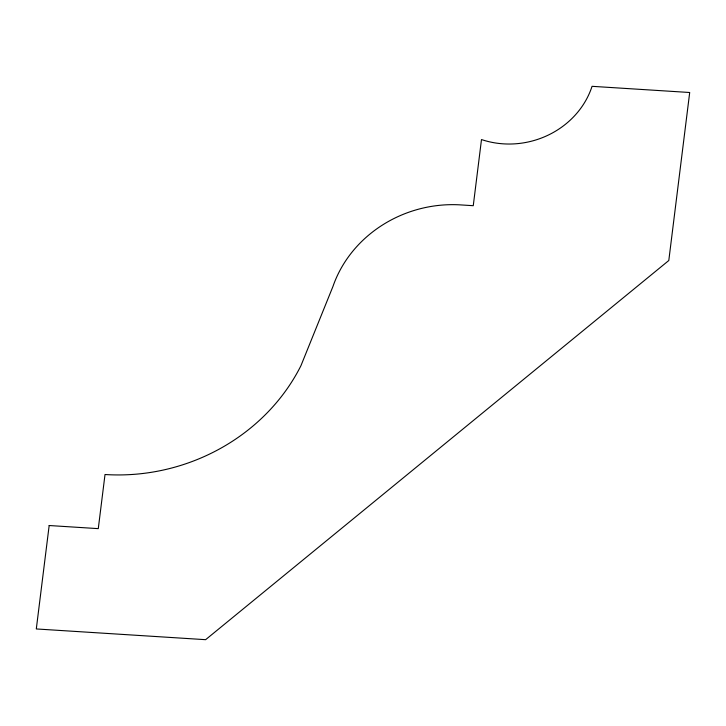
<?xml version="1.0" encoding="UTF-8"?>
<svg xmlns="http://www.w3.org/2000/svg" width="726" height="726" viewBox="0 0 726 726"><rect width="100%" height="100%" fill="white"/><g stroke="black" fill="none" stroke-linecap="round" stroke-linejoin="round"><path stroke-width="1.09" d="M49.168 525.524L36.3 628.952L205.621 639.679L668.8 260.516L689.7 92.501L592.053 86.321A83.163 75.976 -15.7 0 1 481.492 139.555L473.261 205.703L461.627 204.968A120.607 110.18 -15.7 0 0 332.935 286.516L300.936 365.704A193.352 176.636 -15.7 0 1 105.016 474.514L98.282 528.637L49.168 525.524"/></g></svg>
